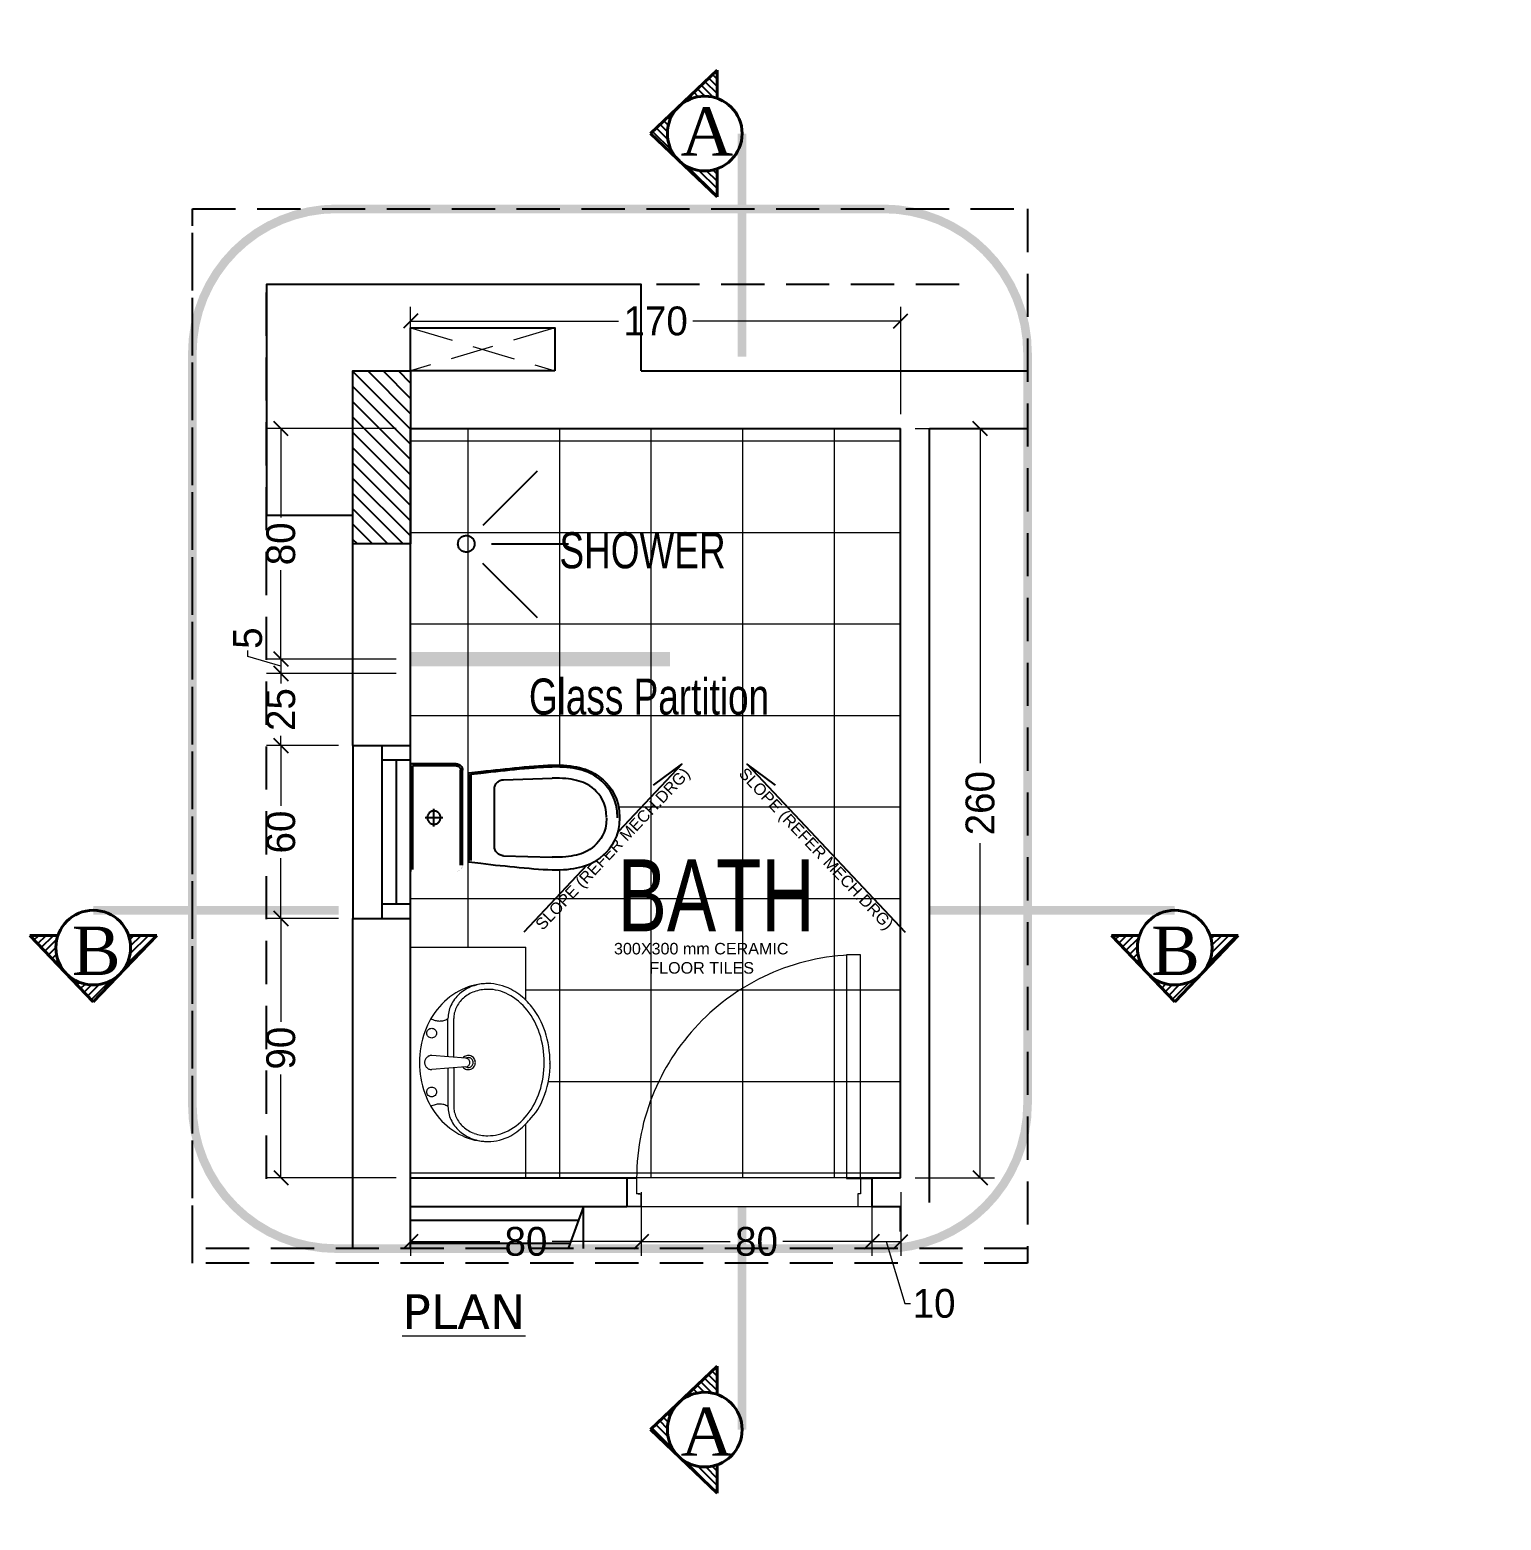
# Model space of a CAD drawing. Header units: centimetres. Extents: x 7997 to 116674, y 1017 to 13844.
# Drawn here: x 51495 to 52005, y 9238 to 9756 of the extents above; entities that cross this region are included whole.
import ezdxf
from ezdxf.xclip import XClip

# ---------------------------------------------------------------- set-up
doc = ezdxf.new("R2010")
doc.units = ezdxf.units.CM
doc.header["$LTSCALE"] = 200
doc.header["$XCLIPFRAME"] = 0
doc.header["$PDMODE"] = 2
for name, pattern in [('$0$$1$DASHED', [0.75, 0.5, -0.25]), ('A-106-Typical Floor Plan$0$HIDDEN', [0.375, 0.25, -0.125]), ('CENTER2', [1.125, 0.75, -0.125, 0.125, -0.125]), ('DASHED', [0.75, 0.5, -0.25])]:
    doc.linetypes.add(name, pattern=pattern)
for name, color, linetype, lineweight in [('$0$$1$HAT', 8, 'Continuous', 9), ('$1$FIXTURE', 6, 'Continuous', 13), ('$1$WALL', 3, 'Continuous', 25), ('HAT', 8, 'Continuous', 9), ('Layer1', 67, 'Continuous', 9), ('PLAN', 7, 'Continuous', 40), ('TEXT', 6, 'Continuous', 18), ('WALL', 3, 'Continuous', 25)]:
    doc.layers.add(name, color=color, linetype=linetype, lineweight=lineweight)
for name, color, linetype in [('$1$Z-RUBBER', 8, 'Continuous'), ('ARCH-TEXT', 6, 'Continuous'), ('AXIS', 9, 'CENTER2'), ('BATH-FUR', 8, 'Continuous'), ('COL', 1, 'Continuous'), ('CPBRD-LINES', 11, 'Continuous'), ('DIM', 11, 'Continuous'), ('SLOPE', 4, 'Continuous'), ('TXT', 6, 'Continuous'), ('WIN', 6, 'Continuous'), ('WINDOR', 6, 'Continuous'), ('wipeout', 85, 'Continuous')]:
    doc.layers.add(name, color=color, linetype=linetype)
doc.styles.add('ROMAND', font='times.ttf')
doc.styles.add('sheet notes', font='verdana.ttf')
doc.styles.add('Style-Arial', font='arial.ttf')
doc.styles.add('style8', font='swisscl.ttf', dxfattribs={"width": 0.8})
doc.styles.add('T2', font='')
doc.styles.get('T2').set_extended_font_data('Elisia')
doc.dimstyles.new('NORMAL-1', dxfattribs={"dimtxt": 10, "dimasz": 5, "dimexe": 5, "dimexo": 5, "dimgap": 1, "dimtad": 0, "dimdec": 0, "dimdsep": 46, "dimtxsty": 'T2', "dimblk1": 'OBLIQUE', "dimblk2": 'OBLIQUE', "dimsah": 1, "dimcen": 0.09, "dimclrd": 4, "dimclre": 4, "dimclrt": 6, "dimadec": 0, "dimazin": 0, "dimtfac": 1, "dimtdec": 0, "dimtofl": 0, "dimtmove": 1, "dimatfit": 3, "dimldrblk": 'OPEN30', "dimfxl": 0, "dimtolj": 1, "dimtzin": 0, "dimlwd": 5, "dimlwe": 5, "dimarcsym": 0})

# ---------------------------------------------------------------- blocks, each defined once
blk = doc.blocks.new('_OBLIQUE')
at = {"color": 0, "linetype": 'ByBlock'}
blk.add_line((-0.5, -0.5), (0.5, 0.5), dxfattribs=at)
blk = doc.blocks.new('*D426')
at = {"layer": 'Defpoints', "color": 0, "transparency": 16777216}
for p in [(51626.63, 9654.6), (51626.63, 9617.3), (51796.63, 9617.3)]:
    blk.add_point(p, dxfattribs=at)
at = {"layer": 'DIM', "color": 4, "lineweight": 5, "transparency": 16777216}
for p, q in [((51626.63, 9622.3), (51626.63, 9659.6)), ((51796.63, 9622.3), (51796.63, 9659.6)), ((51626.63, 9654.6), (51698.72, 9654.6)), ((51796.63, 9654.6), (51724.53, 9654.6))]:
    blk.add_line(p, q, dxfattribs=at)
at = {"layer": 'DIM', "color": 4, "lineweight": 5, "transparency": 16777216, "xscale": 5, "yscale": 5, "zscale": 5, "rotation": 180}
blk.add_blockref('_OBLIQUE', (51626.63, 9654.6), dxfattribs=at)
at = {"layer": 'DIM', "color": 4, "lineweight": 5, "transparency": 16777216, "xscale": 5, "yscale": 5, "zscale": 5}
blk.add_blockref('_OBLIQUE', (51796.63, 9654.6), dxfattribs=at)
at = {"layer": 'DIM', "color": 6, "transparency": 16777216, "insert": (51711.63, 9654.6), "char_height": 10, "attachment_point": 5, "style": 'T2'}
blk.add_mtext('\\A1;170', dxfattribs=at)
blk = doc.blocks.new('_Open30')
at = {"color": 0, "linetype": 'ByBlock', "lineweight": -2}
for p, q in [((-1, 0.27), (0, 0)), ((0, 0), (-1, -0.27)), ((0, 0), (-1, 0))]:
    blk.add_line(p, q, dxfattribs=at)
blk = doc.blocks.new('*D427')
at = {"layer": 'Defpoints', "color": 0, "transparency": 16777216}
for p in [(51626.63, 9617.3), (51581.63, 9537.3), (51626.63, 9537.3)]:
    blk.add_point(p, dxfattribs=at)
at = {"layer": 'DIM', "color": 4, "lineweight": 5, "transparency": 16777216}
for p, q in [((51621.63, 9617.3), (51576.63, 9617.3)), ((51581.63, 9617.3), (51581.63, 9586.39)), ((51581.63, 9537.3), (51581.63, 9568.2)), ((51621.63, 9537.3), (51576.63, 9537.3))]:
    blk.add_line(p, q, dxfattribs=at)
at = {"layer": 'DIM', "color": 4, "lineweight": 5, "transparency": 16777216, "xscale": 5, "yscale": 5, "zscale": 5}
for p, rotation in [((51581.63, 9617.3), 90), ((51581.63, 9537.3), 270)]:
    blk.add_blockref('_OBLIQUE', p, dxfattribs=dict(at, rotation=rotation))
at = {"layer": 'DIM', "color": 6, "transparency": 16777216, "insert": (51581.63, 9577.3), "char_height": 10, "attachment_point": 5, "rotation": 90, "style": 'T2'}
blk.add_mtext('\\A1;80', dxfattribs=at)
blk = doc.blocks.new('*D428')
at = {"layer": 'Defpoints', "color": 0, "transparency": 16777216}
for p in [(51606.63, 9507.28), (51581.63, 9447.28), (51601.63, 9447.28)]:
    blk.add_point(p, dxfattribs=at)
at = {"layer": 'DIM', "color": 4, "lineweight": 5, "transparency": 16777216}
for p, q in [((51601.63, 9507.28), (51576.63, 9507.28)), ((51581.63, 9507.28), (51581.63, 9486.38)), ((51581.63, 9447.28), (51581.63, 9468.19)), ((51596.63, 9447.28), (51576.63, 9447.28))]:
    blk.add_line(p, q, dxfattribs=at)
at = {"layer": 'DIM', "color": 4, "lineweight": 5, "transparency": 16777216, "xscale": 5, "yscale": 5, "zscale": 5}
for p, rotation in [((51581.63, 9507.28), 90), ((51581.63, 9447.28), 270)]:
    blk.add_blockref('_OBLIQUE', p, dxfattribs=dict(at, rotation=rotation))
at = {"layer": 'DIM', "color": 6, "transparency": 16777216, "insert": (51581.63, 9477.28), "char_height": 10, "attachment_point": 5, "rotation": 90, "style": 'T2'}
blk.add_mtext('\\A1;60', dxfattribs=at)
blk = doc.blocks.new('*D429')
at = {"layer": 'Defpoints', "color": 0, "transparency": 16777216}
for p in [(51606.63, 9447.28), (51581.63, 9357.3), (51626.63, 9357.3)]:
    blk.add_point(p, dxfattribs=at)
at = {"layer": 'DIM', "color": 4, "lineweight": 5, "transparency": 16777216}
for p, q in [((51601.63, 9447.28), (51576.63, 9447.28)), ((51581.63, 9447.28), (51581.63, 9411.39)), ((51581.63, 9357.3), (51581.63, 9393.2)), ((51621.63, 9357.3), (51576.63, 9357.3))]:
    blk.add_line(p, q, dxfattribs=at)
at = {"layer": 'DIM', "color": 4, "lineweight": 5, "transparency": 16777216, "xscale": 5, "yscale": 5, "zscale": 5}
for p, rotation in [((51581.63, 9447.28), 90), ((51581.63, 9357.3), 270)]:
    blk.add_blockref('_OBLIQUE', p, dxfattribs=dict(at, rotation=rotation))
at = {"layer": 'DIM', "color": 6, "transparency": 16777216, "insert": (51581.63, 9402.29), "char_height": 10, "attachment_point": 5, "rotation": 90, "style": 'T2'}
blk.add_mtext('\\A1;90', dxfattribs=at)
blk = doc.blocks.new('*D430')
at = {"layer": 'Defpoints', "color": 0, "transparency": 16777216}
for p in [(51626.63, 9357.3), (51706.63, 9357.3), (51706.63, 9335.17)]:
    blk.add_point(p, dxfattribs=at)
at = {"layer": 'DIM', "color": 4, "lineweight": 5, "transparency": 16777216}
for p, q in [((51626.63, 9352.3), (51626.63, 9330.17)), ((51706.63, 9352.3), (51706.63, 9330.17)), ((51626.63, 9335.17), (51657.53, 9335.17)), ((51706.63, 9335.17), (51675.72, 9335.17))]:
    blk.add_line(p, q, dxfattribs=at)
at = {"layer": 'DIM', "color": 4, "lineweight": 5, "transparency": 16777216, "xscale": 5, "yscale": 5, "zscale": 5, "rotation": 180}
blk.add_blockref('_OBLIQUE', (51626.63, 9335.17), dxfattribs=at)
at = {"layer": 'DIM', "color": 4, "lineweight": 5, "transparency": 16777216, "xscale": 5, "yscale": 5, "zscale": 5}
blk.add_blockref('_OBLIQUE', (51706.63, 9335.17), dxfattribs=at)
at = {"layer": 'DIM', "color": 6, "transparency": 16777216, "insert": (51666.63, 9335.17), "char_height": 10, "attachment_point": 5, "style": 'T2'}
blk.add_mtext('\\A1;80', dxfattribs=at)
blk = doc.blocks.new('*D431')
at = {"layer": 'Defpoints', "color": 0, "transparency": 16777216}
for p in [(51706.63, 9357.3), (51786.63, 9357.3), (51786.63, 9335.17)]:
    blk.add_point(p, dxfattribs=at)
at = {"layer": 'DIM', "color": 4, "lineweight": 5, "transparency": 16777216}
for p, q in [((51706.63, 9352.3), (51706.63, 9330.17)), ((51786.63, 9352.3), (51786.63, 9330.17)), ((51706.63, 9335.17), (51737.53, 9335.17)), ((51786.63, 9335.17), (51755.72, 9335.17))]:
    blk.add_line(p, q, dxfattribs=at)
at = {"layer": 'DIM', "color": 4, "lineweight": 5, "transparency": 16777216, "xscale": 5, "yscale": 5, "zscale": 5, "rotation": 180}
blk.add_blockref('_OBLIQUE', (51706.63, 9335.17), dxfattribs=at)
at = {"layer": 'DIM', "color": 4, "lineweight": 5, "transparency": 16777216, "xscale": 5, "yscale": 5, "zscale": 5}
blk.add_blockref('_OBLIQUE', (51786.63, 9335.17), dxfattribs=at)
at = {"layer": 'DIM', "color": 6, "transparency": 16777216, "insert": (51746.63, 9335.17), "char_height": 10, "attachment_point": 5, "style": 'T2'}
blk.add_mtext('\\A1;80', dxfattribs=at)
blk = doc.blocks.new('*D432')
at = {"layer": 'Defpoints', "color": 0, "transparency": 16777216}
for p in [(51786.63, 9357.3), (51796.63, 9357.3), (51796.63, 9335.17)]:
    blk.add_point(p, dxfattribs=at)
at = {"layer": 'DIM', "color": 4, "lineweight": 5, "transparency": 16777216}
for p, q in [((51786.63, 9352.3), (51786.63, 9330.17)), ((51796.63, 9352.3), (51796.63, 9330.17)), ((51786.63, 9335.17), (51796.63, 9335.17)), ((51791.63, 9335.17), (51798.08, 9313.67)), ((51798.08, 9313.67), (51800.08, 9313.67))]:
    blk.add_line(p, q, dxfattribs=at)
at = {"layer": 'DIM', "color": 4, "lineweight": 5, "transparency": 16777216, "xscale": 5, "yscale": 5, "zscale": 5, "rotation": 180}
blk.add_blockref('_OBLIQUE', (51786.63, 9335.17), dxfattribs=at)
at = {"layer": 'DIM', "color": 4, "lineweight": 5, "transparency": 16777216, "xscale": 5, "yscale": 5, "zscale": 5}
blk.add_blockref('_OBLIQUE', (51796.63, 9335.17), dxfattribs=at)
at = {"layer": 'DIM', "color": 6, "transparency": 16777216, "insert": (51808.22, 9313.67), "char_height": 10, "attachment_point": 5, "style": 'T2'}
blk.add_mtext('\\A1;10', dxfattribs=at)
blk = doc.blocks.new('*D433')
at = {"layer": 'Defpoints', "color": 0, "transparency": 16777216}
for p in [(51796.63, 9617.3), (51824.21, 9617.3), (51796.63, 9357.3)]:
    blk.add_point(p, dxfattribs=at)
at = {"layer": 'DIM', "color": 4, "lineweight": 5, "transparency": 16777216}
for p, q in [((51801.63, 9617.3), (51829.21, 9617.3)), ((51824.21, 9617.3), (51824.21, 9501.16)), ((51824.21, 9357.3), (51824.21, 9473.44)), ((51801.63, 9357.3), (51829.21, 9357.3))]:
    blk.add_line(p, q, dxfattribs=at)
at = {"layer": 'DIM', "color": 4, "lineweight": 5, "transparency": 16777216, "xscale": 5, "yscale": 5, "zscale": 5}
for p, rotation in [((51824.21, 9617.3), 90), ((51824.21, 9357.3), 270)]:
    blk.add_blockref('_OBLIQUE', p, dxfattribs=dict(at, rotation=rotation))
at = {"layer": 'DIM', "color": 6, "transparency": 16777216, "insert": (51824.21, 9487.3), "char_height": 10, "attachment_point": 5, "rotation": 90, "style": 'T2'}
blk.add_mtext('\\A1;260', dxfattribs=at)
blk = doc.blocks.new('*D451')
at = {"layer": 'Defpoints', "color": 0, "transparency": 16777216}
for p in [(51626.63, 9537.3), (51581.63, 9532.3), (51626.63, 9532.3)]:
    blk.add_point(p, dxfattribs=at)
at = {"layer": 'DIM', "color": 4, "lineweight": 5, "transparency": 16777216}
for p, q in [((51570.13, 9538.25), (51570.13, 9540.25)), ((51581.63, 9534.8), (51570.13, 9538.25)), ((51621.63, 9537.3), (51576.63, 9537.3)), ((51581.63, 9537.3), (51581.63, 9532.3)), ((51621.63, 9532.3), (51576.63, 9532.3))]:
    blk.add_line(p, q, dxfattribs=at)
at = {"layer": 'DIM', "color": 4, "lineweight": 5, "transparency": 16777216, "xscale": 5, "yscale": 5, "zscale": 5}
for p, rotation in [((51581.63, 9537.3), 90), ((51581.63, 9532.3), 270)]:
    blk.add_blockref('_OBLIQUE', p, dxfattribs=dict(at, rotation=rotation))
at = {"layer": 'DIM', "color": 6, "transparency": 16777216, "insert": (51570.13, 9544.58), "char_height": 10, "attachment_point": 5, "rotation": 90, "style": 'T2'}
blk.add_mtext('\\A1;5', dxfattribs=at)
blk = doc.blocks.new('*D452')
at = {"layer": 'Defpoints', "color": 0, "transparency": 16777216}
for p in [(51626.63, 9532.3), (51581.63, 9507.28), (51606.63, 9507.28)]:
    blk.add_point(p, dxfattribs=at)
at = {"layer": 'DIM', "color": 4, "lineweight": 5, "transparency": 16777216}
for p, q in [((51621.63, 9532.3), (51576.63, 9532.3)), ((51581.63, 9532.3), (51581.63, 9528.89)), ((51601.63, 9507.28), (51576.63, 9507.28)), ((51581.63, 9507.28), (51581.63, 9510.7))]:
    blk.add_line(p, q, dxfattribs=at)
at = {"layer": 'DIM', "color": 4, "lineweight": 5, "transparency": 16777216, "xscale": 5, "yscale": 5, "zscale": 5}
for p, rotation in [((51581.63, 9532.3), 90), ((51581.63, 9507.28), 270)]:
    blk.add_blockref('_OBLIQUE', p, dxfattribs=dict(at, rotation=rotation))
at = {"layer": 'DIM', "color": 6, "transparency": 16777216, "insert": (51581.63, 9519.79), "char_height": 10, "attachment_point": 5, "rotation": 90, "style": 'T2'}
blk.add_mtext('\\A1;25', dxfattribs=at)
blk = doc.blocks.new('A$C397E50C8')
at = {"layer": 'Layer1', "color": 8}
for p, q in [((0.8, 0.514), (0.8, 0.114)), ((0.385, 0.3222), (0.3755, 0.441)), ((0.415, 0.3222), (0.4245, 0.441)), ((0.38, 0.3845), (0.2477, 0.3845)), ((0.38, 0.3645), (0.2477, 0.3645)), ((0.42, 0.3845), (0.5523, 0.3845)), ((0.42, 0.3645), (0.5523, 0.3645)), ((0, 0.114), (0.1875, 0.114)), ((0.6161, 0.114), (0.8, 0.114))]:
    blk.add_line(p, q, dxfattribs=at)
for centre in [(0.298, 0.441), (0.502, 0.441)]:
    blk.add_circle(centre, 0.017, dxfattribs=at)
for centre, radius, start, end in [((0.4, 0.1673), 0.3162, 90, 109.7015), ((0.4, 0.441), 0.0245, 0, 180), ((0.4, 0.1673), 0.3162, 70.2985, 90), ((0.3647, 0.2308), 0.2423, 130.8429, 154.3988), ((0.3861, 0.2061), 0.275, 109.7015, 130.8429), ((0.1998, 0.4137), 0.0561, 328.5927, 32.0804), ((0.4139, 0.2061), 0.275, 49.1571, 70.2985), ((0.6002, 0.4137), 0.0561, 147.9196, 211.4073), ((0.4353, 0.2308), 0.2423, 25.6012, 49.1571), ((0.2545, 0.2621), 0.1239, 115.1324, 138.557), ((0.2477, 0.2766), 0.1079, 90, 115.1324), ((0.2477, 0.2766), 0.0879, 90, 115.1324), ((0.5523, 0.2766), 0.1079, 64.8676, 90), ((0.5523, 0.2766), 0.0879, 64.8676, 90), ((0.5455, 0.2621), 0.1239, 41.443, 64.8676), ((0.3317, 0.2466), 0.2057, 154.3988, 180), ((0.2652, 0.2527), 0.1381, 138.557, 159.911), ((0.2652, 0.2527), 0.1181, 138.557, 159.911), ((0.2545, 0.2621), 0.1039, 115.1324, 138.557), ((0.4, 0.314), 0.0245, 130.1483, 49.8517), ((0.4, 0.314), 0.017, 151.52, 28.48), ((0.4, 0.3234), 0.015, 184.5957, 355.4043), ((0.5455, 0.2621), 0.1039, 41.443, 64.8676), ((0.5348, 0.2527), 0.1181, 20.089, 41.443), ((0.5348, 0.2527), 0.1381, 20.089, 41.443), ((0.4683, 0.2466), 0.2057, 0, 25.6012), ((0.2818, 0.2466), 0.1558, 159.911, 180), ((0.2818, 0.2466), 0.1358, 159.911, 180), ((0.5182, 0.2466), 0.1358, 0, 20.089), ((0.5182, 0.2466), 0.1558, 0, 20.089), ((0.298, 0.2466), 0.172, 180, 207.7048), ((0.298, 0.2466), 0.152, 180, 207.7048), ((0.502, 0.2466), 0.152, 332.2952, 0), ((0.502, 0.2466), 0.172, 332.2952, 0), ((0.39, 0.3175), 0.2871, 211.6966, 225.1435), ((0.3472, 0.2725), 0.2075, 207.7048, 231.7336), ((0.4528, 0.2725), 0.2075, 308.2664, 332.2952), ((0.4528, 0.2725), 0.2275, 315.8627, 332.2952), ((0.39, 0.3175), 0.2871, 225.1435, 230.6034), ((0.3792, 0.313), 0.2592, 231.7336, 251.9061), ((0.4208, 0.313), 0.2592, 288.0939, 308.2664), ((0.4528, 0.2725), 0.2275, 308.2664, 315.8627), ((0.3551, 0.2568), 0.2183, 227.5536, 253.317), ((0.4, 0.3768), 0.3263, 251.9061, 270), ((0.4, 0.3768), 0.3263, 270, 288.0939), ((0.4208, 0.313), 0.2792, 288.0939, 308.2664), ((0.39, 0.3175), 0.2871, 249.6954, 271.4336), ((0.4, 0.3768), 0.3463, 269.5314, 270), ((0.4, 0.3768), 0.3463, 270, 288.0939)]:
    blk.add_arc(centre, radius, start, end, dxfattribs=at)
blk = doc.blocks.new('CLOSET')
blk.add_wipeout([(-2144343.9545, -2148345.497), (-2144343.7934, -2148345.4974), (-2144343.7873, -2148345.4993), (-2144343.7794, -2148345.505), (-2144343.7776, -2148345.508), (-2144343.7751, -2148345.515), (-2144343.7744, -2148345.5189), (-2144343.7744, -2148345.8484), (-2144343.7759, -2148345.8564), (-2144343.7786, -2148345.8613), (-2144343.7808, -2148345.8639), (-2144343.7831, -2148345.8657), (-2144343.7887, -2148345.8686), (-2144343.7919, -2148345.8699), (-2144343.7963, -2148345.8703), (-2144343.9545, -2148345.8703), (-2144343.9545, -2148345.5064)]).dxf.layer = 'wipeout'
at = {"layer": 'BATH-FUR', "color": 8, "linetype": 'Continuous'}
for p, q in [((-2144343.9545, -2148345.8703), (-2144343.9545, -2148345.497)), ((-2144343.9479, -2148345.8638), (-2144343.9479, -2148345.5036)), ((-2144343.781, -2148345.5189), (-2144343.781, -2148345.8484)), ((-2144343.8736, -2148345.6527), (-2144343.8736, -2148345.7146)), ((-2144343.9045, -2148345.6837), (-2144343.8426, -2148345.6837)), ((-2144343.7963, -2148345.8638), (-2144343.9479, -2148345.8638)), ((-2144343.7963, -2148345.8703), (-2144343.9545, -2148345.8703))]:
    blk.add_line(p, q, dxfattribs=at)
blk.add_circle((-2144343.8736, -2148345.6838), 0.0231, dxfattribs=at)
blk.add_arc((-2144343.7963, -2148345.8484), 0.0153, 270, 0, dxfattribs=at)
blk.add_wipeout([(-2144343.7525, -2148345.529), (-2144343.6907, -2148345.5216), (-2144343.6597, -2148345.5181), (-2144343.6433, -2148345.5164), (-2144343.6188, -2148345.5138), (-2144343.6024, -2148345.5122), (-2144343.5802, -2148345.51), (-2144343.5662, -2148345.5087), (-2144343.5443, -2148345.5068), (-2144343.5269, -2148345.5052), (-2144343.5042, -2148345.5036), (-2144343.4818, -2148345.5024), (-2144343.4616, -2148345.5017), (-2144343.4433, -2148345.5016), (-2144343.4304, -2148345.502), (-2144343.4241, -2148345.5022), (-2144343.4064, -2148345.5037), (-2144343.4006, -2148345.5043), (-2144343.3841, -2148345.5069), (-2144343.3682, -2148345.5103), (-2144343.3578, -2148345.513), (-2144343.3464, -2148345.5167), (-2144343.3403, -2148345.5191), (-2144343.331, -2148345.5231), (-2144343.3209, -2148345.5283), (-2144343.3093, -2148345.5352), (-2144343.3036, -2148345.5392), (-2144343.2967, -2148345.5442), (-2144343.2916, -2148345.5486), (-2144343.2841, -2148345.5554), (-2144343.276, -2148345.5631), (-2144343.2639, -2148345.5775), (-2144343.2521, -2148345.5953), (-2144343.2478, -2148345.6028), (-2144343.2424, -2148345.6158), (-2144343.239, -2148345.625), (-2144343.2361, -2148345.6348), (-2144343.234, -2148345.644), (-2144343.2331, -2148345.6494), (-2144343.2308, -2148345.6692), (-2144343.2303, -2148345.6868), (-2144343.2309, -2148345.7003), (-2144343.2319, -2148345.7114), (-2144343.2337, -2148345.7216), (-2144343.2349, -2148345.7287), (-2144343.2385, -2148345.741), (-2144343.2421, -2148345.7512), (-2144343.2442, -2148345.7563), (-2144343.2497, -2148345.767), (-2144343.2521, -2148345.7723), (-2144343.2594, -2148345.7837), (-2144343.2683, -2148345.7954), (-2144343.2781, -2148345.8063), (-2144343.2916, -2148345.819), (-2144343.2991, -2148345.825), (-2144343.3105, -2148345.833), (-2144343.3171, -2148345.8374), (-2144343.3272, -2148345.8428), (-2144343.3373, -2148345.8474), (-2144343.3526, -2148345.8529), (-2144343.363, -2148345.8559), (-2144343.3787, -2148345.8597), (-2144343.4006, -2148345.8633), (-2144343.4367, -2148345.8659), (-2144343.4639, -2148345.8659), (-2144343.4943, -2148345.8646), (-2144343.5186, -2148345.863), (-2144343.5436, -2148345.861), (-2144343.5774, -2148345.8579), (-2144343.6106, -2148345.8546), (-2144343.627, -2148345.8529), (-2144343.6559, -2148345.8499), (-2144343.6729, -2148345.848), (-2144343.6936, -2148345.8457), (-2144343.7223, -2148345.8421), (-2144343.7525, -2148345.8386), (-2144343.7525, -2148345.5476)]).dxf.layer = 'wipeout'
at = {"color": 8, "ltscale": 0.001, "const_width": 0.000508}
for points in [[(-2144343.9545, -2148345.497), (-2144343.7963, -2148345.497), (-2144343.7906, -2148345.4978), (-2144343.7839, -2148345.5008), (-2144343.7794, -2148345.505), (-2144343.7759, -2148345.5111), (-2144343.7744, -2148345.5189), (-2144343.7744, -2148345.8484), (-2144343.7759, -2148345.8564), (-2144343.7786, -2148345.8613), (-2144343.7808, -2148345.8639), (-2144343.7854, -2148345.8674), (-2144343.7919, -2148345.8699), (-2144343.7963, -2148345.8703), (-2144343.9545, -2148345.8703), (-2144343.9545, -2148345.497)], [(-2144343.7525, -2148345.529), (-2144343.7525, -2148345.8386), (-2144343.6515, -2148345.8504), (-2144343.5858, -2148345.857), (-2144343.5269, -2148345.8624), (-2144343.4865, -2148345.865), (-2144343.4464, -2148345.866), (-2144343.421, -2148345.8651), (-2144343.4006, -2148345.8633), (-2144343.3787, -2148345.8597), (-2144343.363, -2148345.8559), (-2144343.3475, -2148345.8513), (-2144343.3323, -2148345.8451), (-2144343.3171, -2148345.8374), (-2144343.3039, -2148345.8286), (-2144343.2944, -2148345.8213), (-2144343.2832, -2148345.8114), (-2144343.2731, -2148345.8011), (-2144343.2635, -2148345.7896), (-2144343.2552, -2148345.7777), (-2144343.2442, -2148345.7563), (-2144343.24, -2148345.7461), (-2144343.2349, -2148345.7289), (-2144343.2313, -2148345.7076), (-2144343.2305, -2148345.693), (-2144343.2302, -2148345.6806), (-2144343.231, -2148345.6647), (-2144343.2331, -2148345.6494), (-2144343.2349, -2148345.6387), (-2144343.2406, -2148345.6197), (-2144343.2507, -2148345.5979), (-2144343.2639, -2148345.5775), (-2144343.276, -2148345.5631), (-2144343.2887, -2148345.5511), (-2144343.3036, -2148345.5392), (-2144343.3145, -2148345.5319), (-2144343.3272, -2148345.5248), (-2144343.3424, -2148345.5182), (-2144343.3526, -2148345.5147), (-2144343.3714, -2148345.5096), (-2144343.3877, -2148345.5063), (-2144343.4043, -2148345.5039), (-2144343.4304, -2148345.502), (-2144343.4518, -2148345.5015), (-2144343.4713, -2148345.5019), (-2144343.4922, -2148345.5028), (-2144343.5042, -2148345.5036), (-2144343.5223, -2148345.5049), (-2144343.5662, -2148345.5087), (-2144343.5942, -2148345.5114), (-2144343.6224, -2148345.5142), (-2144343.6515, -2148345.5172), (-2144343.6907, -2148345.5216), (-2144343.7525, -2148345.529)]]:
    blk.add_lwpolyline(points, dxfattribs=at)
at = {"layer": 'BATH-FUR', "color": 8, "linetype": 'Continuous'}
for p, q in [((-2144343.7744, -2148345.5189), (-2144343.7744, -2148345.8484)), ((-2144343.7459, -2148345.5348), (-2144343.7459, -2148345.8328)), ((-2144343.6319, -2148345.5514), (-2144343.4631, -2148345.5464)), ((-2144343.6637, -2148345.5842), (-2144343.6637, -2148345.7825)), ((-2144343.6319, -2148345.8153), (-2144343.4631, -2148345.8203))]:
    blk.add_line(p, q, dxfattribs=at)
for points in [[(-2144343.23, -2148345.6841), (-2144343.2313, -2148345.66), (-2144343.2349, -2148345.6387), (-2144343.2406, -2148345.6197), (-2144343.2478, -2148345.6028), (-2144343.2564, -2148345.5879), (-2144343.2659, -2148345.5747), (-2144343.276, -2148345.5631), (-2144343.2864, -2148345.553), (-2144343.2967, -2148345.5442), (-2144343.307, -2148345.5367), (-2144343.3171, -2148345.5302), (-2144343.3272, -2148345.5248), (-2144343.3373, -2148345.5202), (-2144343.3475, -2148345.5163), (-2144343.3578, -2148345.513), (-2144343.3682, -2148345.5103), (-2144343.3787, -2148345.5079), (-2144343.3895, -2148345.5059), (-2144343.4006, -2148345.5043), (-2144343.4121, -2148345.5031), (-2144343.4241, -2148345.5022), (-2144343.4367, -2148345.5017), (-2144343.4499, -2148345.5015), (-2144343.4639, -2148345.5017), (-2144343.4787, -2148345.5022), (-2144343.4943, -2148345.5029), (-2144343.5104, -2148345.504), (-2144343.5269, -2148345.5052), (-2144343.5436, -2148345.5066), (-2144343.5605, -2148345.5081), (-2144343.5774, -2148345.5097), (-2144343.5942, -2148345.5114), (-2144343.6106, -2148345.513), (-2144343.627, -2148345.5147), (-2144343.6433, -2148345.5164), (-2144343.6597, -2148345.5181), (-2144343.6764, -2148345.52), (-2144343.6936, -2148345.5219), (-2144343.7113, -2148345.524), (-2144343.7525, -2148345.529), (-2144343.7525, -2148345.8386), (-2144343.7113, -2148345.8436), (-2144343.6936, -2148345.8457), (-2144343.6764, -2148345.8476), (-2144343.6597, -2148345.8495), (-2144343.6433, -2148345.8512), (-2144343.627, -2148345.8529), (-2144343.6106, -2148345.8546), (-2144343.5942, -2148345.8562), (-2144343.5774, -2148345.8579), (-2144343.5605, -2148345.8595), (-2144343.5436, -2148345.861), (-2144343.5269, -2148345.8624), (-2144343.5104, -2148345.8636), (-2144343.4943, -2148345.8646), (-2144343.4787, -2148345.8654), (-2144343.4639, -2148345.8659), (-2144343.4499, -2148345.8661), (-2144343.4367, -2148345.8659), (-2144343.4241, -2148345.8654), (-2144343.4121, -2148345.8645), (-2144343.4006, -2148345.8633), (-2144343.3895, -2148345.8617), (-2144343.3787, -2148345.8597), (-2144343.3682, -2148345.8573), (-2144343.3578, -2148345.8546), (-2144343.3475, -2148345.8513), (-2144343.3373, -2148345.8474), (-2144343.3272, -2148345.8428), (-2144343.3171, -2148345.8374), (-2144343.307, -2148345.8309), (-2144343.2967, -2148345.8234), (-2144343.2864, -2148345.8146), (-2144343.276, -2148345.8045), (-2144343.2659, -2148345.7929), (-2144343.2564, -2148345.7797), (-2144343.2478, -2148345.7648), (-2144343.2406, -2148345.7479), (-2144343.2349, -2148345.7289), (-2144343.2313, -2148345.7076), (-2144343.23, -2148345.6835)], [(-2144343.2365, -2148345.6832), (-2144343.2378, -2148345.7069), (-2144343.2414, -2148345.7274), (-2144343.2468, -2148345.7457), (-2144343.2537, -2148345.7618), (-2144343.2619, -2148345.7762), (-2144343.2711, -2148345.7888), (-2144343.2808, -2148345.7999), (-2144343.2908, -2148345.8097), (-2144343.3008, -2148345.8182), (-2144343.3107, -2148345.8255), (-2144343.3204, -2148345.8317), (-2144343.3301, -2148345.8369), (-2144343.3398, -2148345.8414), (-2144343.3496, -2148345.8451), (-2144343.3596, -2148345.8482), (-2144343.3697, -2148345.8509), (-2144343.38, -2148345.8532), (-2144343.3906, -2148345.8552), (-2144343.4014, -2148345.8567), (-2144343.4127, -2148345.858), (-2144343.4245, -2148345.8588), (-2144343.4369, -2148345.8593), (-2144343.4499, -2148345.8595), (-2144343.4638, -2148345.8593), (-2144343.4785, -2148345.8589), (-2144343.4939, -2148345.8581), (-2144343.5099, -2148345.8571), (-2144343.5263, -2148345.8558), (-2144343.5431, -2148345.8544), (-2144343.5599, -2148345.8529), (-2144343.5768, -2148345.8513), (-2144343.5935, -2148345.8497), (-2144343.61, -2148345.848), (-2144343.6263, -2148345.8464), (-2144343.6426, -2148345.8447), (-2144343.659, -2148345.8429), (-2144343.6757, -2148345.8411), (-2144343.6928, -2148345.8392), (-2144343.7105, -2148345.8371), (-2144343.7459, -2148345.8328), (-2144343.7459, -2148345.5348)], [(-2144343.2749, -2148345.6822), (-2144343.276, -2148345.6638), (-2144343.2789, -2148345.6476), (-2144343.2832, -2148345.6338), (-2144343.2885, -2148345.6218), (-2144343.2947, -2148345.6112), (-2144343.3016, -2148345.6018), (-2144343.3092, -2148345.5933), (-2144343.3171, -2148345.5856), (-2144343.3251, -2148345.5789), (-2144343.3329, -2148345.5732), (-2144343.3404, -2148345.5685), (-2144343.3478, -2148345.5645), (-2144343.3552, -2148345.5612), (-2144343.3628, -2148345.5584), (-2144343.3708, -2148345.5559), (-2144343.3792, -2148345.5536), (-2144343.3881, -2148345.5517), (-2144343.3972, -2148345.55), (-2144343.4066, -2148345.5487), (-2144343.4165, -2148345.5476), (-2144343.427, -2148345.5469), (-2144343.4382, -2148345.5464), (-2144343.4631, -2148345.5463)], [(-2144343.2749, -2148345.6846), (-2144343.276, -2148345.7029), (-2144343.2789, -2148345.7191), (-2144343.2832, -2148345.7329), (-2144343.2885, -2148345.745), (-2144343.2947, -2148345.7555), (-2144343.3016, -2148345.7649), (-2144343.3092, -2148345.7734), (-2144343.3171, -2148345.7811), (-2144343.3251, -2148345.7879), (-2144343.3329, -2148345.7935), (-2144343.3404, -2148345.7982), (-2144343.3478, -2148345.8022), (-2144343.3552, -2148345.8055), (-2144343.3628, -2148345.8083), (-2144343.3708, -2148345.8108), (-2144343.3792, -2148345.8131), (-2144343.3881, -2148345.815), (-2144343.3972, -2148345.8167), (-2144343.4066, -2148345.818), (-2144343.4165, -2148345.8191), (-2144343.427, -2148345.8198), (-2144343.4382, -2148345.8203), (-2144343.4631, -2148345.8205)]]:
    blk.add_lwpolyline(points, dxfattribs=at)
for centre, radius, start, end in [((-2144343.6309, -2148345.5842), 0.0329, 91.6968, 180), ((-2144343.6309, -2148345.7825), 0.0329, 180, 268.3032), ((-2144343.7963, -2148345.8484), 0.0219, 270, 0)]:
    blk.add_arc(centre, radius, start, end, dxfattribs=at)
blk = doc.blocks.new('$1$A$C414D25BB')
at = {"layer": '$1$Z-RUBBER', "ltscale": 0.05}
h = blk.add_hatch(dxfattribs=at)
h.set_pattern_fill('ANSI31', color=256, style=0)
h.set_pattern_definition([(45, (-21734.0303, -7392.24753), (-0.08838834765, 0.08838834765), [])])
h.paths.add_polyline_path([(0.114, 0.0618, -5.138733), (0.1155, 0.0618), (0.1155, 0.0603), (0.1162, 0.0603), (0.1155, 0.0581), (0.1162, 0.0581), (0.1147, 0.0556), (0.1132, 0.0581), (0.114, 0.0581), (0.1132, 0.0603), (0.114, 0.0603)])
at = {"layer": '$1$FIXTURE'}
for p, q in [((0.8572, 0.9156), (0.8572, 0.1156)), ((0.9072, 0.9156), (0.8572, 0.9156)), ((0.9072, 0.1156), (0.9072, 0.9156)), ((0.1072, 0.1156), (0.0722, 0.1156)), ((0.0722, 0.1156), (0.0722, 0.0156)), ((0.1072, 0.1156), (0.1072, 0.0616)), ((0.8572, 0.1156), (0.9072, 0.1156)), ((0.9072, 0.1156), (0.9472, 0.1156)), ((0.9072, 0.1156), (0.9072, 0.0616)), ((0.9472, 0.1156), (0.9472, 0.0156)), ((0.1192, 0.0616), (0.1072, 0.0616)), ((0.1122, 0.0616), (0.1222, 0.0616)), ((0.1222, 0.0616), (0.1222, 0.0156)), ((0.9072, 0.0616), (0.8972, 0.0616)), ((0.8972, 0.0616), (0.8972, 0.0156)), ((0.1222, 0.0156), (0.0722, 0.0156)), ((0.8972, 0.0156), (0.9472, 0.0156))]:
    blk.add_line(p, q, dxfattribs=at)
blk.add_lwpolyline([(0.9055, 0.0616), (0.904, 0.0616)], dxfattribs=at)
blk.add_arc((0.9072, 0.1156), 0.8, 90, 180, dxfattribs=at)
blk = doc.blocks.new('06-FF COLUMNS-Essa', base_point=(38719.86, 8657))
at = {"layer": 'COL', "ltscale": 0.05}
h = blk.add_hatch(dxfattribs=at)
h.set_pattern_fill('ANSI31', color=8, scale=30, angle=-90)
h.set_pattern_definition([(315, (-25928.6265, 81826.674), (2.65165043, 2.65165043), [])])
h.paths.add_polyline_path([(38769.86, 10062), (38769.86, 10002), (38749.86, 10002), (38749.86, 10062)])
at = {"layer": 'COL'}
blk.add_lwpolyline([(38769.86, 10062), (38769.86, 10002), (38749.86, 10002), (38749.86, 10062)], close=True, dxfattribs=at)
blk = doc.blocks.new('03-FIRST FLOOR PLAN-selattin', base_point=(31015.73, 25621.5))
at = {"layer": 'CPBRD-LINES'}
h = blk.add_hatch(dxfattribs=at)
h.set_pattern_fill('ANSI31', color=256, scale=2.5, angle=315, style=0)
h.set_pattern_definition([(360, (-18575.255, 12335.017), (9e-15, 7.9375), [])])
h.paths.add_polyline_path([(29995.73, 25026.5), (30055.73, 25191.5), (29995.73, 25191.5)])
at = {"layer": '$0$$1$HAT', "linetype": '$0$$1$DASHED', "ltscale": 0.15}
for p, q in [((29995.73, 25496.5), (30045.73, 25481.5)), ((30045.73, 25496.5), (29995.73, 25481.5))]:
    blk.add_line(p, q, dxfattribs=at)
at = {"layer": 'BATH-FUR'}
for p, q in [((30020.92, 25427.96), (30039.8, 25446.83)), ((30023.77, 25421.5), (30050.46, 25421.5)), ((30020.7, 25414.85), (30039.57, 25395.97))]:
    blk.add_line(p, q, dxfattribs=at)
blk.add_circle((30015.03, 25421.5), 2.88, dxfattribs=at)
at = {"layer": 'CPBRD-LINES'}
for p, q in [((30055.73, 25191.5), (29995.73, 25026.5)), ((30055.73, 25086.5), (30055.73, 25191.5))]:
    blk.add_line(p, q, dxfattribs=at)
at = {"layer": 'HAT', "ltscale": 0.15}
for p, q in [((30155.73, 25201.5), (30070.73, 25201.5)), ((30070.73, 25191.5), (30155.73, 25191.5))]:
    blk.add_line(p, q, dxfattribs=at)
at = {"layer": 'WALL', "color": 8, "linetype": 'A-106-Typical Floor Plan$0$HIDDEN', "ltscale": 0.3}
blk.add_line((29945.73, 25026.5), (29945.73, 25511.5), dxfattribs=at)
at = {"layer": 'WALL'}
for p, q in [((30045.73, 25481.5), (29995.73, 25481.5)), ((30075.73, 25481.5), (30270.73, 25481.5)), ((29995.73, 25351.48), (29995.73, 25461.5)), ((29995.73, 25461.5), (30165.73, 25461.5)), ((30165.73, 25201.5), (30165.73, 25461.5)), ((30175.73, 25181.5), (30175.73, 25461.5)), ((30175.73, 25461.5), (30270.73, 25461.5)), ((29975.73, 25351.48), (29975.73, 25431.5)), ((29975.73, 25351.48), (29995.73, 25351.48)), ((29975.73, 25291.48), (29995.73, 25291.48)), ((29975.73, 25026.5), (29975.73, 25291.48)), ((29995.73, 25026.5), (29995.73, 25291.48)), ((29995.73, 25201.5), (30070.73, 25201.5)), ((30070.73, 25201.5), (30070.73, 25191.5)), ((30155.73, 25201.5), (30165.73, 25201.5)), ((30155.73, 25201.5), (30155.73, 25191.5)), ((29995.73, 25191.5), (30070.73, 25191.5)), ((30155.73, 25191.5), (30165.73, 25191.5)), ((30165.73, 25181.5), (30165.73, 25191.5))]:
    blk.add_line(p, q, dxfattribs=at)
at = {"layer": 'WALL', "color": 8, "linetype": 'A-106-Typical Floor Plan$0$HIDDEN', "ltscale": 0.3}
blk.add_lwpolyline([(30885.73, 25621.5), (30535.73, 25621.5), (30535.73, 25511.5), (29945.73, 25511.5)], dxfattribs=at)
at = {"layer": 'WALL'}
for points in [[(30075.73, 25481.5), (30075.73, 25511.5), (29945.73, 25511.5), (29945.73, 25431.5), (29975.73, 25431.5)], [(29995.73, 25481.5), (29995.73, 25496.5), (30045.73, 25496.5), (30045.73, 25481.5)]]:
    blk.add_lwpolyline(points, dxfattribs=at)
at = {"layer": 'WIN', "const_width": 5}
blk.add_lwpolyline([(29995.73, 25381.5), (30085.73, 25381.5)], dxfattribs=at)
at = {"layer": 'WINDOR'}
for p, q in [((29975.73, 25351.48), (29975.73, 25291.48)), ((29985.73, 25351.48), (29985.73, 25291.48)), ((29995.73, 25291.48), (29995.73, 25351.48)), ((29995.73, 25346.48), (29985.73, 25346.48)), ((29990.73, 25346.48), (29990.73, 25296.48)), ((29995.73, 25296.48), (29985.73, 25296.48))]:
    blk.add_line(p, q, dxfattribs=at)
at = {"layer": '$1$WALL', "color": 0, "xscale": 97.14285718560265, "yscale": 97.14285718560265, "zscale": 97.14285718560265}
blk.add_blockref('$1$A$C414D25BB', (30063.71, 25189.98), dxfattribs=at)
at = {"layer": 'WALL', "xscale": 100, "yscale": 100, "zscale": 100, "rotation": 90.00000028018398}
blk.add_blockref('A$C397E50C8', (30047.13, 25201.5), dxfattribs=at)
at = {"layer": 'TEXT', "style": 'style8'}
for s, height, p in [('SHOWER', 12.5, (30047.36, 25413.02)), ('Glass Partition', 12.5, (30036.77, 25362.25)), ('BATH', 25, (30067.54, 25287.02))]:
    blk.add_text(s, height=height, dxfattribs=at).set_placement(p)
at = {"layer": 'BATH-FUR', "xscale": -100, "yscale": 100, "zscale": 100, "rotation": 180}
blk.add_blockref('CLOSET', (214464391.17, -214809241.88), dxfattribs=at)
at = {"color": 6, "ltscale": 2}
blk.add_blockref('06-FF COLUMNS-Essa', (29945.73, 24076.5), dxfattribs=at)

msp = doc.modelspace()

# ---------------------------------------------------------------- hatches: boundary and pattern name
at = {"layer": 'TXT'}
h = msp.add_hatch(dxfattribs=at)
h.set_pattern_fill('ANSI31', color=256, scale=5.7375, angle=990, style=0)
h.set_pattern_definition([(135, (52854.0868, 8721.4043), (-1.2678204, -1.2678204), [])])
h.paths.add_polyline_path([(51728.6644, 9706.7375, 0.08394009), (51732.9257, 9707.4579), (51732.9257, 9697.6887), (51709.8858, 9719.6984), (51732.9257, 9741.7081), (51732.9257, 9731.9418, 0.08394009), (51728.6644, 9732.6622, 1.00000012)])
h = msp.add_hatch(dxfattribs=at)
h.set_pattern_fill('ANSI31', color=256, scale=5.7375, angle=1080, style=0)
h.set_pattern_definition([(225, (52514.8213, 10562.5958), (1.2678204, -1.2678204), [])])
h.paths.add_polyline_path([(51529.4882, 9437.1735, 0.08394009), (51528.7677, 9441.4348), (51538.5369, 9441.4348), (51516.5272, 9418.3948), (51494.5175, 9441.4348), (51504.2839, 9441.4348, 0.08394009), (51503.5634, 9437.1735, 1.00000012)])
h = msp.add_hatch(dxfattribs=at)
h.set_pattern_fill('ANSI31', color=256, scale=5.7375, angle=1080, style=0)
h.set_pattern_definition([(225, (52478.9166, 10562.5958), (1.2678204, -1.2678204), [])])
h.paths.add_polyline_path([(51878.7654, 9437.1735, -0.08394009), (51879.4859, 9441.4348), (51869.7166, 9441.4348), (51891.7263, 9418.3948), (51913.7361, 9441.4348), (51903.9697, 9441.4348, -0.08394009), (51904.6902, 9437.1735, -1.00000012)])
h = msp.add_hatch(dxfattribs=at)
h.set_pattern_fill('ANSI31', color=256, scale=5.7375, angle=990, style=0)
h.set_pattern_definition([(135, (52854.0868, 8694.7443), (-1.2678204, -1.2678204), [])])
h.paths.add_polyline_path([(51728.6644, 9282.8602, -0.08394009), (51732.9257, 9282.1397), (51732.9257, 9291.909), (51709.8858, 9269.8992), (51732.9257, 9247.8895), (51732.9257, 9257.6559, -0.08394009), (51728.6644, 9256.9354, -1.00000012)])

# ---------------------------------------------------------------- linework, layer by layer
at = {"layer": 'AXIS', "linetype": 'Continuous', "ltscale": 0.5, "const_width": 3, "elevation": 0.0001}
for points in [[(51741.6268, 9719.6998), (51741.6268, 9642.2988)], [(51516.5258, 9450.1359), (51601.6268, 9450.1359)], [(51891.7278, 9450.1359), (51806.6268, 9450.1359)], [(51741.6268, 9269.8978), (51741.6268, 9347.2988)]]:
    msp.add_lwpolyline(points, dxfattribs=at)
at = {"layer": 'DIM', "color": 0, "linetype": 'DASHED', "ltscale": 0.2, "const_width": 3, "elevation": 0.0001}
msp.add_lwpolyline([(51790.6341, 9332.7171), (51600.9044, 9332.7171, -0.41421356), (51550.9044, 9382.7171), (51550.9044, 9643.5405, -0.41421356), (51600.9044, 9693.5405), (51790.6341, 9693.5405, -0.41421356), (51840.6341, 9643.5405), (51840.6341, 9382.7171, -0.41421356)], format="xyb", close=True, dxfattribs=at)
at = {"layer": 'HAT', "color": 8, "linetype": 'Continuous'}
for p, q in [((51646.6258, 9437.2988, 0.0001), (51646.6258, 9617.2988, 0.0001)), ((51678.3758, 9500.5071, 0.0001), (51678.3758, 9617.2988, 0.0001)), ((51710.1258, 9357.2988, 0.0001), (51710.1258, 9617.2988, 0.0001)), ((51741.8758, 9357.2988, 0.0001), (51741.8758, 9617.2988, 0.0001)), ((51773.6258, 9357.2988, 0.0001), (51773.6258, 9617.2988, 0.0001)), ((51796.6268, 9612.8922, 0.0001), (51626.6268, 9612.8922, 0.0001)), ((51796.6268, 9581.1422, 0.0001), (51626.6268, 9581.1422, 0.0001)), ((51796.6268, 9549.3922, 0.0001), (51626.6268, 9549.3922, 0.0001)), ((51796.6268, 9517.6422, 0.0001), (51626.6268, 9517.6422, 0.0001)), ((51796.6268, 9485.8922, 0.0001), (51698.7349, 9485.8922, 0.0001)), ((51678.3758, 9357.2988, 0.0001), (51678.3758, 9464.0945, 0.0001)), ((51796.6268, 9454.1422, 0.0001), (51626.6268, 9454.1422, 0.0001)), ((51796.6268, 9422.3922, 0.0001), (51666.6268, 9422.3922, 0.0001)), ((51796.6268, 9390.6422, 0.0001), (51674.4221, 9390.6422, 0.0001)), ((51796.6268, 9358.8922, 0.0001), (51626.6268, 9358.8922, 0.0001))]:
    msp.add_line(p, q, dxfattribs=at)
at = {"layer": 'HAT', "elevation": 0.0001}
msp.add_lwpolyline([(51626.6268, 9617.2988), (51796.6268, 9617.2988), (51796.6268, 9357.2988), (51626.6268, 9357.2988)], close=True, dxfattribs=at)
at = {"layer": 'PLAN', "linetype": 'Continuous'}
for p, q in [((51709.8858, 9719.6984, 0.0001), (51732.9257, 9741.7081, 0.0001)), ((51732.9257, 9741.7081, 0.0001), (51732.9257, 9731.9418, 0.0001)), ((51709.8858, 9719.6984, 0.0001), (51732.9257, 9697.6887, 0.0001)), ((51732.9257, 9707.4579, 0.0001), (51732.9257, 9697.6887, 0.0001)), ((51516.5272, 9418.3948, 0.0001), (51494.5175, 9441.4348, 0.0001)), ((51494.5175, 9441.4348, 0.0001), (51504.2839, 9441.4348, 0.0001)), ((51516.5272, 9418.3948, 0.0001), (51538.5369, 9441.4348, 0.0001)), ((51528.7677, 9441.4348, 0.0001), (51538.5369, 9441.4348, 0.0001)), ((51891.7263, 9418.3948, 0.0001), (51869.7166, 9441.4348, 0.0001)), ((51879.4859, 9441.4348, 0.0001), (51869.7166, 9441.4348, 0.0001)), ((51891.7263, 9418.3948, 0.0001), (51913.7361, 9441.4348, 0.0001)), ((51913.7361, 9441.4348, 0.0001), (51903.9697, 9441.4348, 0.0001)), ((51709.8858, 9269.8992, 0.0001), (51732.9257, 9291.909, 0.0001)), ((51732.9257, 9282.1397, 0.0001), (51732.9257, 9291.909, 0.0001)), ((51709.8858, 9269.8992, 0.0001), (51732.9257, 9247.8895, 0.0001)), ((51732.9257, 9247.8895, 0.0001), (51732.9257, 9257.6559, 0.0001))]:
    msp.add_line(p, q, dxfattribs=at)
for centre in [(51728.6644, 9719.6998, 0.0001), (51516.5258, 9437.1735, 0.0001), (51891.7278, 9437.1735, 0.0001), (51728.6644, 9269.8978, 0.0001)]:
    msp.add_circle(centre, 12.9624, dxfattribs=at)
at = {"layer": 'SLOPE'}
for points in [[(51710.8745, 9493.5404), (51720.7458, 9500.8245), (51665.8714, 9442.4891)], [(51753.2091, 9493.5404), (51743.3379, 9500.8245), (51798.2123, 9442.4891)]]:
    msp.add_lwpolyline(points, dxfattribs=at)
at = {"layer": 'WALL', "color": 8, "linetype": 'A-106-Typical Floor Plan$0$HIDDEN', "ltscale": 0.3, "elevation": 0.0001}
for points in [[(51840.6341, 9327.7171), (51550.9044, 9327.7171), (51550.9044, 9693.5405), (51840.6341, 9693.5405)], [(51840.6341, 9332.7171), (51550.9044, 9332.7171), (51550.9044, 9693.5405), (51840.6341, 9693.5405)]]:
    msp.add_lwpolyline(points, close=True, dxfattribs=at)

# ---------------------------------------------------------------- texts
at = {"layer": 'ARCH-TEXT', "lineweight": -3, "style": 'ROMAND'}
for s, p in [('A', (51720.2767, 9712.0435, 0.0001)), ('B', (51509.1506, 9427.7265, 0.0001)), ('B', (51883.563, 9427.7265, 0.0001)), ('A', (51720.2767, 9260.8198, 0.0001))]:
    msp.add_text(s, height=16.7344, dxfattribs=at).set_placement(p)
at = {"layer": 'TEXT', "extrusion": (1.73969e-05, 2.12882e-05, 1), "style": 'Style-Arial'}
msp.add_text('SLOPE (REFER MECH.DRG)', height=4, rotation=46.567351, dxfattribs=at).set_placement((51672.4227, 9442.9301, 1.102))
at = {"layer": 'TEXT', "extrusion": (-1.73969e-05, 2.12882e-05, 1), "style": 'Style-Arial'}
msp.add_text('SLOPE (REFER MECH.DRG)', height=4, rotation=313.432649, dxfattribs=at).set_placement((51740.1855, 9497.3017, -0.6979))
at = {"layer": 'TEXT', "style": 'sheet notes'}
msp.add_text('%%UPLAN', height=12.02739, dxfattribs=at).set_placement((51623.6966, 9304.8469, 0.0001))
at = {"layer": 'TEXT', "linetype": 'ByBlock', "insert": (51689.1289, 9438.8179, 0.0001), "char_height": 4, "width": 76.178889, "attachment_point": 1, "style": 'Style-Arial'}
msp.add_mtext('\\pi8.03897;300X300 mm CERAMIC \\P\\pi20.29954;FLOOR TILES', dxfattribs=at)

# ---------------------------------------------------------------- dimensions: what is measured, and where the dimension line sits
at = {"layer": 'DIM'}
for base, p1, p2, picture, middle in [((51626.6268, 9654.6023, 0.0001), (51796.6268, 9617.2988, 0.0001), (51626.6268, 9617.2988, 0.0001), '*D426', (51711.6268, 9654.6023, 0.0001)), ((51706.6268, 9335.173, 0.0001), (51626.6268, 9357.2988, 0.0001), (51706.6268, 9357.2988, 0.0001), '*D430', (51666.6268, 9335.173, 0.0001)), ((51786.6268, 9335.173, 0.0001), (51706.6268, 9357.2988, 0.0001), (51786.6268, 9357.2988, 0.0001), '*D431', (51746.6268, 9335.173, 0.0001)), ((51796.6268, 9335.173, 0.0001), (51786.6268, 9357.2988, 0.0001), (51796.6268, 9357.2988, 0.0001), '*D432', (51801.0768, 9313.673, 0.0001))]:
    dim = msp.add_linear_dim(base=base, p1=p1, p2=p2, dimstyle='NORMAL-1', dxfattribs=at)
    dim.commit()
    dim.dimension.update_dxf_attribs({"geometry": picture, "text_midpoint": middle})
for base, p1, p2, picture, middle in [((51581.6268, 9537.2988, 0.0001), (51626.6268, 9617.2988, 0.0001), (51626.6268, 9537.2988, 0.0001), '*D427', (51581.6268, 9577.2988, 0.0001)), ((51824.2068, 9617.2988, 0.0001), (51796.6268, 9357.2988, 0.0001), (51796.6268, 9617.2988, 0.0001), '*D433', (51824.2068, 9487.2988, 0.0001)), ((51581.6268, 9532.2988, 0.0001), (51626.6268, 9537.2988, 0.0001), (51626.6268, 9532.2988, 0.0001), '*D451', (51570.1268, 9541.2488, 0.0001)), ((51581.6268, 9447.2825, 0.0001), (51606.6268, 9507.2825, 0.0001), (51601.6268, 9447.2825, 0.0001), '*D428', (51581.6268, 9477.2825, 0.0001)), ((51581.6268, 9357.2988, 0.0001), (51606.6268, 9447.2825, 0.0001), (51626.6268, 9357.2988, 0.0001), '*D429', (51581.6268, 9402.2907, 0.0001))]:
    dim = msp.add_linear_dim(base=base, p1=p1, p2=p2, angle=90, dimstyle='NORMAL-1', dxfattribs=at)
    dim.commit()
    dim.dimension.update_dxf_attribs({"geometry": picture, "text_midpoint": middle})
dim = msp.add_linear_dim(base=(51581.6268, 9507.2825, 0.0001), p1=(51626.6268, 9532.2988, 0.0001), p2=(51606.6268, 9507.2825, 0.0001), angle=90, dimstyle='NORMAL-1', dxfattribs=at)
dim.commit()
dim.dimension.update_dxf_attribs({"geometry": '*D452', "text_midpoint": (51581.6268, 9519.7907, 0.0001), "dimtype": 160})

# ---------------------------------------------------------------- next in the draw order: block references
at = {"layer": 'DIM', "linetype": 'Continuous'}
ref = msp.add_blockref('03-FIRST FLOOR PLAN-selattin', (52646.6268, 9777.2988, 0.0001), dxfattribs=at)
XClip(ref).set_block_clipping_path([(30159.7358790256, 25176.9186281791), (29970.006149371, 25176.9186281791), (29920.006149371, 25226.9186281791), (29920.006149371, 25487.742048234), (29970.006149371, 25537.742048234), (30159.7358790256, 25537.742048234), (30209.7358790256, 25487.742048234), (30209.7358790256, 25226.9186281791)])

doc.saveas('drawing.dxf')
